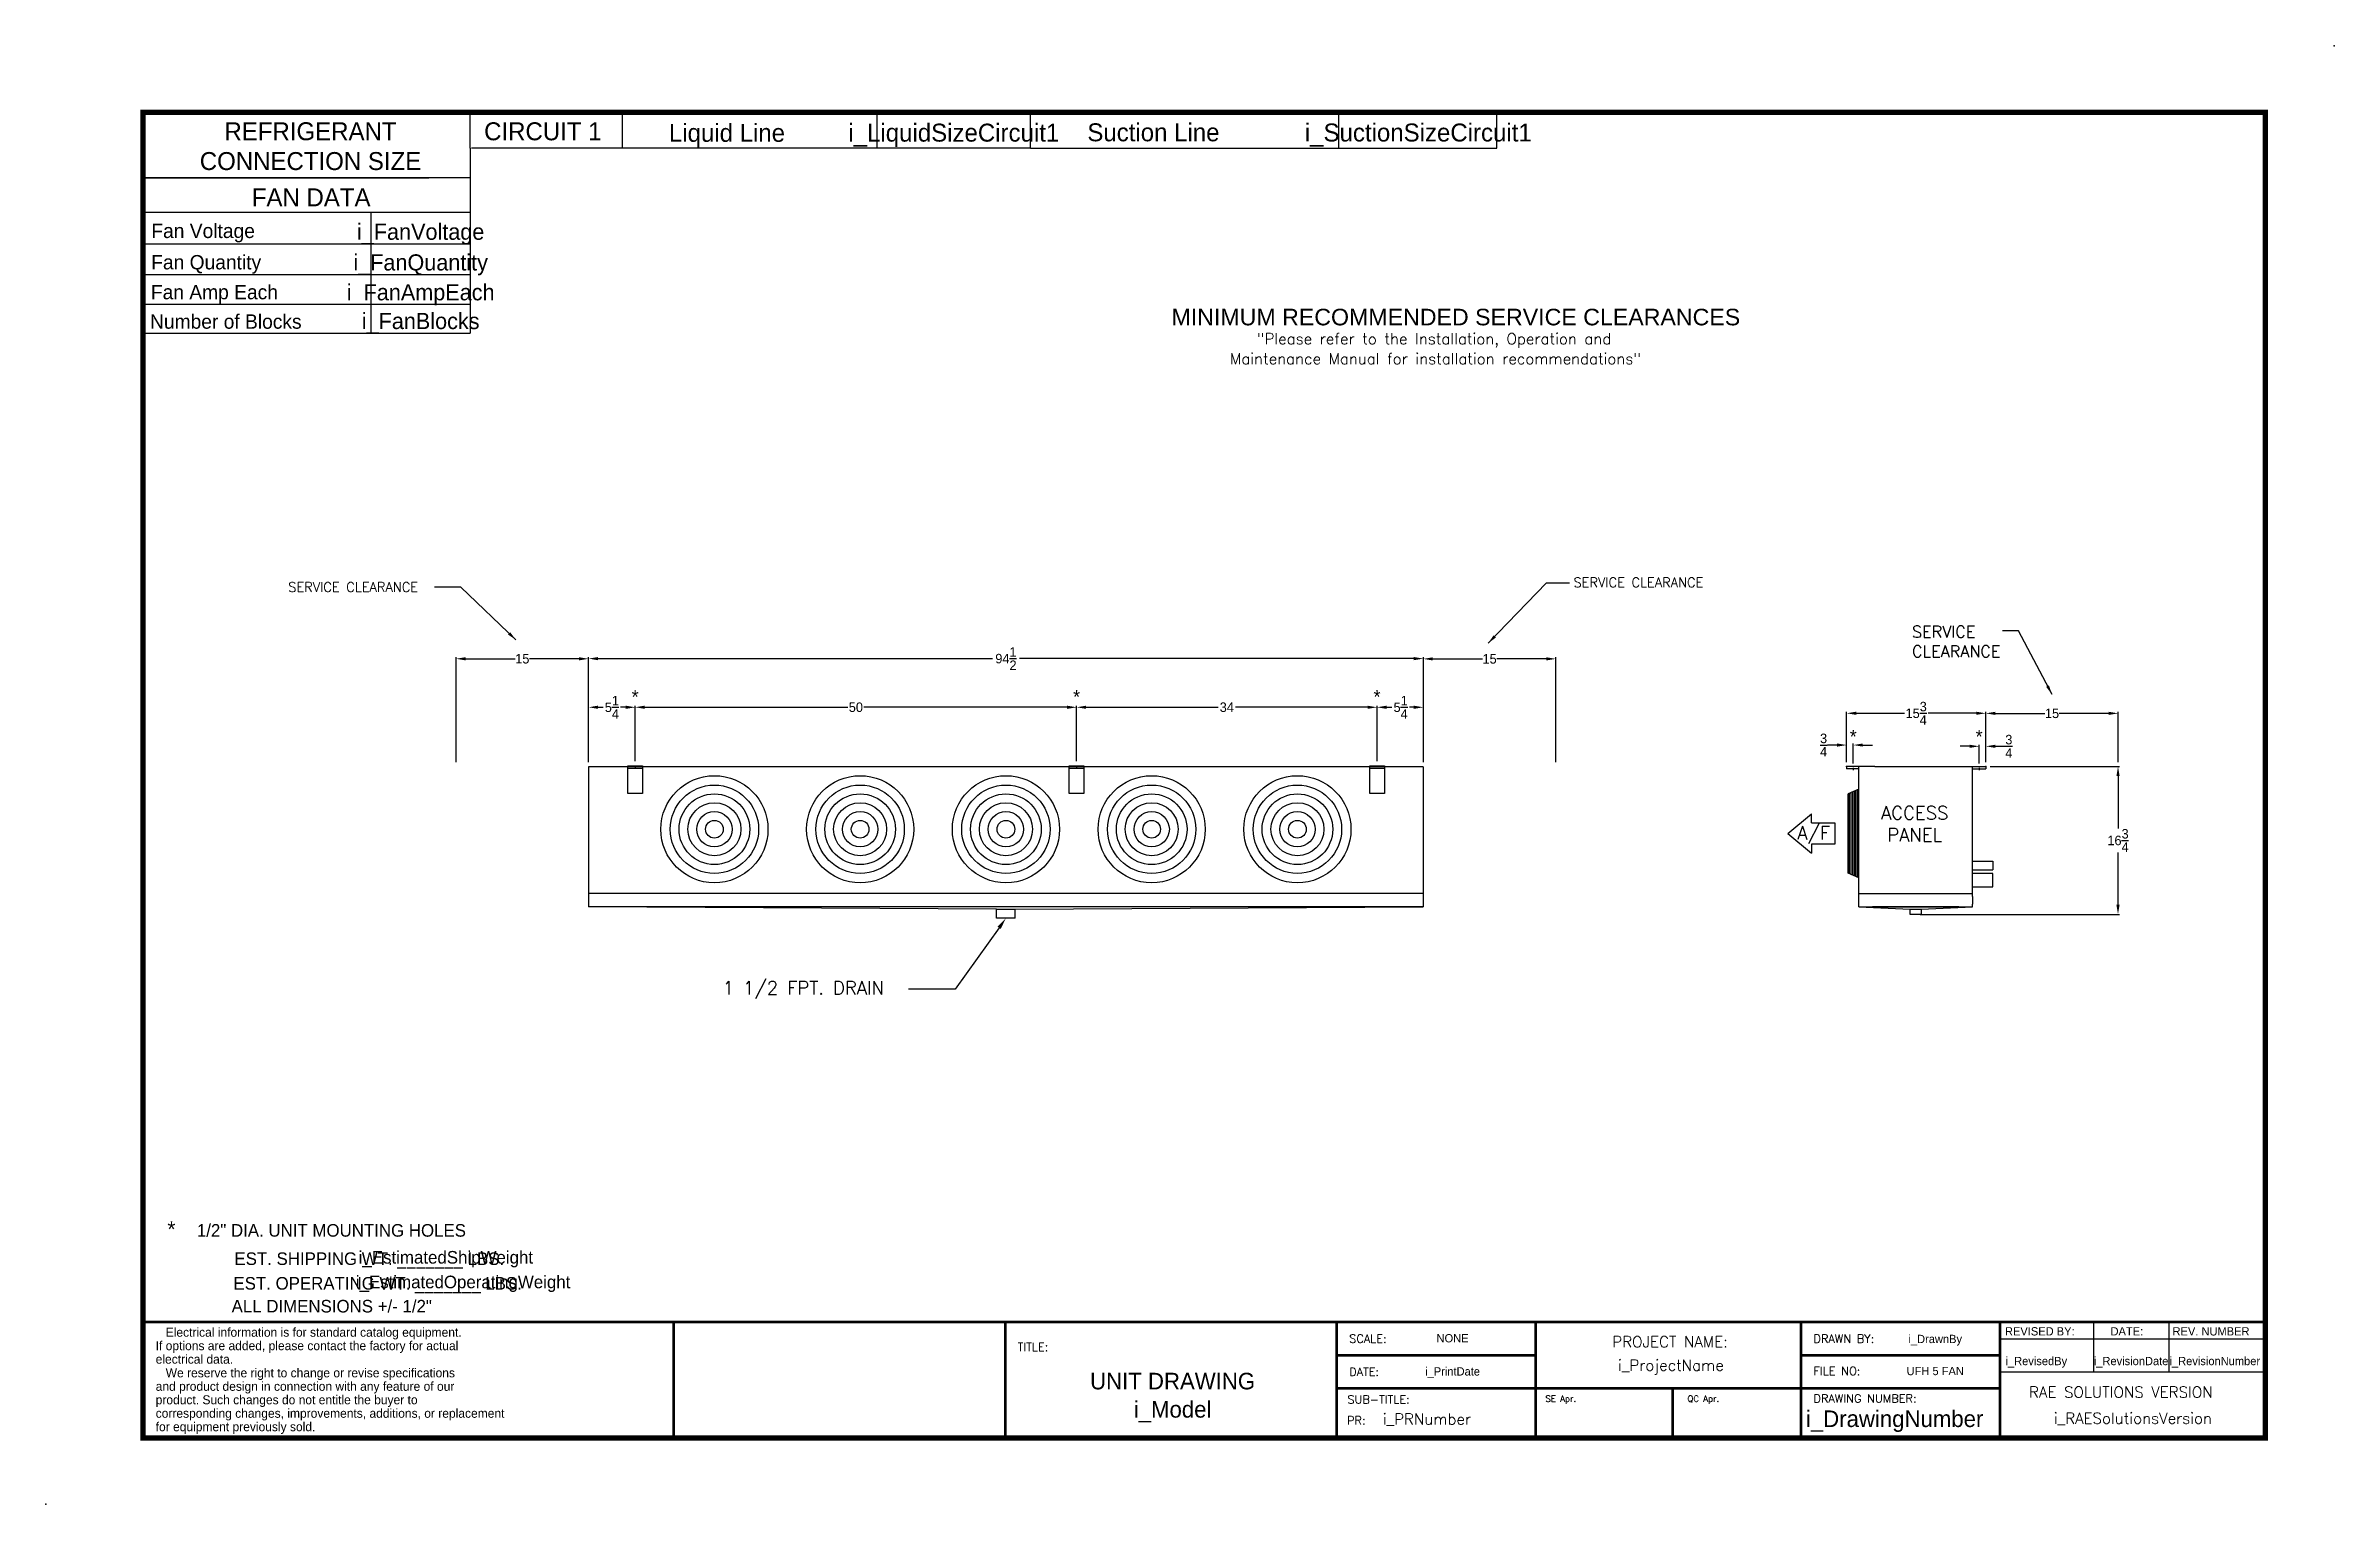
# Model space of a CAD drawing. Extents: x -27 to 232, y -18 to 148.
import ezdxf
from ezdxf.enums import TextEntityAlignment as Align

# ---------------------------------------------------------------- set-up
doc = ezdxf.new("R2010")
doc.units = 0
doc.header["$MEASUREMENT"] = 0
doc.layers.get('0').update_dxf_attribs({"color": 255, "linetype": 'CONTINUOUS'})
doc.layers.add('C1EFD', color=255, linetype='CONTINUOUS')
doc.layers.add('C1RC', color=255, linetype='CONTINUOUS')
doc.styles.add('dimentions', font='arial.ttf')
doc.styles.add('SIMPLEX', font='SIMPLEX')
doc.dimstyles.get("Standard").update_dxf_attribs({"dimtxt": 1.079, "dimasz": 1.079, "dimexe": 0.18, "dimexo": 0.5, "dimgap": 0.09, "dimtad": 0, "dimtih": 1, "dimtoh": 1, "dimdec": 3, "dimzin": 0, "dimdsep": 46, "dimlunit": 5, "dimtxsty": 'STANDARD', "dimcen": 0.09, "dimadec": 0, "dimazin": 0, "dimtfac": 1, "dimtdec": 3, "dimtofl": 0, "dimtmove": 0, "dimatfit": 3, "dimfxl": 1, "dimtolj": 1, "dimtzin": 0, "dimarcsym": 0})

# ---------------------------------------------------------------- blocks, each defined once
blk = doc.blocks.new('*D17')
at = {"color": 0, "lineweight": -2}
for p, q in [((34.31, 66.46), (34.31, 78.38)), ((35.38, 78.2), (80.03, 78.2)), ((127.73, 78.2), (83.08, 78.2)), ((128.81, 66.46), (128.81, 78.38))]:
    blk.add_line(p, q, dxfattribs=at)
at = {"color": 0}
for points in [[(35.38, 78.38), (35.38, 78.02), (34.31, 78.2)], [(127.73, 78.38), (127.73, 78.02), (128.81, 78.2)]]:
    blk.add_solid(points, dxfattribs=at)
at = {"color": 0, "insert": (81.56, 78.2), "char_height": 1.079, "attachment_point": 5}
blk.add_mtext('\\A1;94{\\H1x;\\S1/2;}', dxfattribs=at)
blk = doc.blocks.new('*D18')
at = {"color": 0, "lineweight": -2}
for p, q in [((123.57, 66.57), (123.57, 72.87)), ((124.64, 72.69), (125.25, 72.69)), ((127.73, 72.69), (127.23, 72.69)), ((128.81, 66.46), (128.81, 72.87))]:
    blk.add_line(p, q, dxfattribs=at)
at = {"color": 0}
for points in [[(124.64, 72.87), (124.64, 72.51), (123.57, 72.69)], [(127.73, 72.87), (127.73, 72.51), (128.81, 72.69)]]:
    blk.add_solid(points, dxfattribs=at)
at = {"color": 0, "insert": (126.24, 72.69), "char_height": 1.079, "attachment_point": 5}
blk.add_mtext('\\A1;5{\\H1x;\\S1/4;}', dxfattribs=at)
blk = doc.blocks.new('*D15')
at = {"color": 0, "lineweight": -2}
for p, q in [((128.81, 66.46), (128.81, 78.35)), ((129.88, 78.17), (135.5, 78.17)), ((142.73, 78.17), (137.12, 78.17)), ((143.81, 66.46), (143.81, 78.35))]:
    blk.add_line(p, q, dxfattribs=at)
at = {"color": 0}
for points in [[(129.88, 78.35), (129.88, 77.99), (128.81, 78.17)], [(142.73, 78.35), (142.73, 77.99), (143.81, 78.17)]]:
    blk.add_solid(points, dxfattribs=at)
at = {"color": 0, "insert": (136.31, 78.17), "char_height": 1.079, "attachment_point": 5}
blk.add_mtext('\\A1;15', dxfattribs=at)
blk = doc.blocks.new('*D19')
at = {"color": 0, "lineweight": -2}
for p, q in [((19.31, 66.46), (19.31, 78.36)), ((20.38, 78.18), (26, 78.18)), ((33.23, 78.18), (27.62, 78.18)), ((34.31, 66.46), (34.31, 78.36))]:
    blk.add_line(p, q, dxfattribs=at)
at = {"color": 0}
for points in [[(20.38, 78.36), (20.38, 78), (19.31, 78.18)], [(33.23, 78.36), (33.23, 78), (34.31, 78.18)]]:
    blk.add_solid(points, dxfattribs=at)
at = {"color": 0, "insert": (26.81, 78.18), "char_height": 1.079, "attachment_point": 5}
blk.add_mtext('\\A1;15', dxfattribs=at)
blk = doc.blocks.new('*D22')
at = {"color": 0, "lineweight": -2}
for p, q in [((176.73, 66.47), (176.73, 72.19)), ((177.81, 72.01), (183.26, 72.01)), ((191.4, 72.01), (185.95, 72.01)), ((192.48, 66.47), (192.48, 72.19))]:
    blk.add_line(p, q, dxfattribs=at)
at = {"color": 0}
for points in [[(177.81, 72.19), (177.81, 71.83), (176.73, 72.01)], [(191.4, 72.19), (191.4, 71.83), (192.48, 72.01)]]:
    blk.add_solid(points, dxfattribs=at)
at = {"color": 0, "insert": (184.6, 72.01), "char_height": 1.079, "attachment_point": 5}
blk.add_mtext('\\A1;15{\\H1x;\\S3/4;}', dxfattribs=at)
blk = doc.blocks.new('*D20')
at = {"color": 0, "lineweight": -2}
for p, q in [((192.48, 66.47), (192.48, 72.18)), ((193.56, 72), (199.17, 72)), ((206.4, 72), (200.79, 72)), ((207.48, 66.47), (207.48, 72.18))]:
    blk.add_line(p, q, dxfattribs=at)
at = {"color": 0}
for points in [[(193.56, 72.18), (193.56, 71.82), (192.48, 72)], [(206.4, 72.18), (206.4, 71.82), (207.48, 72)]]:
    blk.add_solid(points, dxfattribs=at)
at = {"color": 0, "insert": (199.98, 72), "char_height": 1.079, "attachment_point": 5}
blk.add_mtext('\\A1;15', dxfattribs=at)
blk = doc.blocks.new('*D21')
at = {"color": 0, "lineweight": -2}
for p, q in [((192.98, 65.97), (207.63, 65.97)), ((207.45, 64.89), (207.45, 58.95)), ((207.45, 50.32), (207.45, 56.26)), ((185.04, 49.24), (207.63, 49.24))]:
    blk.add_line(p, q, dxfattribs=at)
at = {"color": 0}
for points in [[(207.27, 64.89), (207.63, 64.89), (207.45, 65.97)], [(207.27, 50.32), (207.63, 50.32), (207.45, 49.24)]]:
    blk.add_solid(points, dxfattribs=at)
at = {"color": 0, "insert": (207.45, 57.61), "char_height": 1.079, "attachment_point": 5}
blk.add_mtext('\\A1;16{\\H1x;\\S3/4;}', dxfattribs=at)
blk = doc.blocks.new('*D25')
at = {"color": 0, "lineweight": -2}
for p, q in [((175.65, 68.41), (174.57, 68.41)), ((176.73, 66.47), (176.73, 68.59)), ((177.48, 66.34), (177.48, 68.59)), ((178.56, 68.41), (179.64, 68.41))]:
    blk.add_line(p, q, dxfattribs=at)
at = {"color": 0}
for points in [[(175.65, 68.59), (175.65, 68.23), (176.73, 68.41)], [(178.56, 68.59), (178.56, 68.23), (177.48, 68.41)]]:
    blk.add_solid(points, dxfattribs=at)
at = {"color": 0, "insert": (174.12, 68.41), "char_height": 1.079, "attachment_point": 5}
blk.add_mtext('\\A1;{\\H1x;\\S3/4;}', dxfattribs=at)
blk = doc.blocks.new('*D26')
at = {"color": 0, "lineweight": -2}
for p, q in [((190.65, 68.27), (189.57, 68.27)), ((191.73, 66.34), (191.73, 68.45)), ((192.48, 66.47), (192.48, 68.45)), ((193.56, 68.27), (194.64, 68.27))]:
    blk.add_line(p, q, dxfattribs=at)
at = {"color": 0}
for points in [[(190.65, 68.45), (190.65, 68.09), (191.73, 68.27)], [(193.56, 68.45), (193.56, 68.09), (192.48, 68.27)]]:
    blk.add_solid(points, dxfattribs=at)
at = {"color": 0, "insert": (195.09, 68.27), "char_height": 1.079, "attachment_point": 5}
blk.add_mtext('\\A1;{\\H1x;\\S3/4;}', dxfattribs=at)
blk = doc.blocks.new('*D33')
at = {"color": 0, "lineweight": -2}
for p, q in [((34.31, 66.46), (34.31, 72.87)), ((35.38, 72.69), (35.96, 72.69)), ((38.51, 72.69), (37.93, 72.69)), ((39.59, 66.57), (39.59, 72.87))]:
    blk.add_line(p, q, dxfattribs=at)
at = {"color": 0}
for points in [[(35.38, 72.87), (35.38, 72.51), (34.31, 72.69)], [(38.51, 72.87), (38.51, 72.51), (39.59, 72.69)]]:
    blk.add_solid(points, dxfattribs=at)
at = {"color": 0, "insert": (36.95, 72.69), "char_height": 1.079, "attachment_point": 5}
blk.add_mtext('\\A1;5{\\H1x;\\S1/4;}', dxfattribs=at)
blk = doc.blocks.new('*D34')
at = {"color": 0, "lineweight": -2}
for p, q in [((39.59, 66.57), (39.59, 72.87)), ((40.66, 72.69), (63.67, 72.69)), ((88.48, 72.69), (65.47, 72.69)), ((89.56, 66.57), (89.56, 72.87))]:
    blk.add_line(p, q, dxfattribs=at)
at = {"color": 0}
for points in [[(40.66, 72.87), (40.66, 72.51), (39.59, 72.69)], [(88.48, 72.87), (88.48, 72.51), (89.56, 72.69)]]:
    blk.add_solid(points, dxfattribs=at)
at = {"color": 0, "insert": (64.57, 72.69), "char_height": 1.079, "attachment_point": 5}
blk.add_mtext('\\A1;50', dxfattribs=at)
blk = doc.blocks.new('*D36')
at = {"color": 0, "lineweight": -2}
for p, q in [((89.56, 66.57), (89.56, 72.87)), ((90.63, 72.69), (105.57, 72.69)), ((122.49, 72.69), (107.55, 72.69)), ((123.57, 66.57), (123.57, 72.87))]:
    blk.add_line(p, q, dxfattribs=at)
at = {"color": 0}
for points in [[(90.63, 72.87), (90.63, 72.51), (89.56, 72.69)], [(122.49, 72.87), (122.49, 72.51), (123.57, 72.69)]]:
    blk.add_solid(points, dxfattribs=at)
at = {"color": 0, "insert": (106.56, 72.69), "char_height": 1.079, "attachment_point": 5}
blk.add_mtext('\\A1;34', dxfattribs=at)

msp = doc.modelspace()

# ---------------------------------------------------------------- linework, layer by layer
at = {"color": 0}
for p, q in [((128.8057, 65.9625), (34.3057, 65.9625)), ((34.3057, 65.9625), (34.3057, 50.0875)), ((38.7561, 65.7867), (40.4152, 65.7867)), ((39.5857, 66.0688), (39.5857, 65.7867)), ((88.7262, 65.7867), (90.3853, 65.7867)), ((89.5557, 66.0688), (89.5557, 65.7867)), ((122.7364, 65.7867), (124.3954, 65.7867)), ((128.8057, 65.9625), (128.8057, 50.0875)), ((176.7292, 65.9702), (176.7292, 65.7043)), ((179.9195, 65.9702), (176.7292, 65.9702)), ((178.1003, 65.7043), (176.7292, 65.7043)), ((177.4789, 65.8373), (177.4789, 65.5714)), ((178.1003, 50.0952), (178.1003, 65.9702)), ((179.9195, 65.9702), (192.4792, 65.9702)), ((189.289, 65.9702), (192.4792, 65.9702)), ((190.9753, 51.278), (190.9753, 65.9702)), ((190.9753, 65.7043), (192.4792, 65.7043)), ((191.7272, 65.8373), (191.7272, 65.5714)), ((192.4792, 65.9702), (192.4792, 65.7043)), ((178.1003, 63.4024), (176.8901, 62.8838)), ((176.8901, 53.9101), (176.8901, 62.8838)), ((177.0631, 53.8359), (177.0631, 62.9579)), ((177.2361, 53.7618), (177.2361, 63.0321)), ((177.4092, 63.1062), (177.4092, 53.6876)), ((177.5822, 63.1804), (177.5822, 53.6135)), ((177.7552, 53.5393), (177.7552, 63.2545)), ((177.9282, 63.3287), (177.9282, 53.4652)), ((170.0845, 58.3969), (172.7444, 60.6135)), ((172.7444, 59.616), (172.7444, 60.6135)), ((172.7444, 59.616), (175.4043, 59.616)), ((175.4043, 59.616), (175.4043, 57.1778)), ((170.0845, 58.3969), (172.7444, 56.1804)), ((172.7444, 57.1778), (172.7444, 56.1804)), ((175.4043, 57.1778), (172.7444, 57.1778)), ((190.9753, 55.2652), (193.289, 55.2652)), ((193.289, 55.2652), (193.289, 54.2652)), ((178.1003, 53.3914), (176.8901, 53.9101)), ((178.1003, 53.0398), (178.1003, 53.0398)), ((190.9753, 54.2652), (193.289, 54.2652)), ((193.289, 53.854), (190.9753, 53.854)), ((190.9753, 52.354), (193.289, 52.354)), ((193.289, 52.354), (193.289, 53.854)), ((128.8057, 51.5875), (34.3057, 51.5875)), ((128.8057, 50.0875), (34.3057, 50.0875)), ((80.4923, 49.8375), (34.3057, 50.0875)), ((80.4923, 48.7995), (80.4923, 49.8375)), ((80.4923, 49.8375), (82.6192, 49.8375)), ((82.6192, 49.8375), (128.8057, 50.0875)), ((82.6192, 48.7995), (82.6192, 49.8375)), ((178.1003, 51.5875), (190.9753, 51.5875)), ((178.1003, 50.0952), (190.9753, 50.0952)), ((178.1003, 50.0952), (183.9155, 49.8312)), ((189.3953, 50.0952), (179.6802, 50.0952)), ((185.1601, 49.8312), (190.9753, 50.0952)), ((190.9753, 51.278), (190.9753, 50.403)), ((190.9753, 50.0952), (190.9753, 50.403)), ((82.6192, 48.7995), (80.4923, 48.7995)), ((75.7988, 40.7706), (70.5088, 40.7706)), ((43.94, -10.075), (43.94, 3.0631)), ((81.4775, -10.075), (81.4775, 3.0631)), ((119.015, 3.0631), (194.09, 3.0631)), ((119.015, -10.075), (119.015, 3.0631)), ((141.5375, 3.0631), (141.5375, -10.075)), ((171.5675, 3.0631), (171.5675, -4.4444)), ((194.09, 3.0631), (194.09, -10.075)), ((194.09, 3.0631), (224.12, 3.0631)), ((194.09, 3.0631), (194.09, 1.1863)), ((204.6858, 3.0631), (204.6858, -2.5675)), ((213.2192, 3.0631), (213.2192, -2.5675)), ((194.09, 1.1863), (224.12, 1.1863)), ((141.5375, -0.6906), (119.015, -0.6906)), ((171.5675, -0.6906), (194.09, -0.6906)), ((171.5675, -4.4444), (171.5675, -0.6906)), ((194.09, -2.5675), (224.12, -2.5675)), ((194.09, -4.4444), (119.015, -4.4444)), ((157.0217, -4.4444), (157.0217, -10.075)), ((171.5675, -4.4444), (171.5675, -10.075))]:
    msp.add_line(p, q, dxfattribs=at)
for points, const_width in [([(-16.12, -10.075), (224.12, -10.075), (224.12, 140.075), (-16.12, 140.075), (-16.12, -10.075)], 0.6006), ([(44.2951, 3.0631), (-16.12, 3.0631)], 0.3003), ([(224.12, 3.0631), (43.94, 3.0631), (43.94, -10.075)], 0.3003), ([(81.4775, 3.0631), (81.4775, -10.075)], 0.3003), ([(119.015, 3.0631), (119.015, -10.075)], 0.3003), ([(141.5375, 3.0631), (141.5375, -10.075)], 0.3003), ([(171.5675, 3.0631), (171.5675, -10.075)], 0.3003), ([(194.09, -10.075), (194.09, 3.0631), (224.12, 3.0631)], 0.3003), ([(141.5375, -0.6906), (119.015, -0.6906)], 0.3003), ([(194.09, -0.6906), (171.5675, -0.6906), (171.5675, -10.075)], 0.3003), ([(194.09, -4.4444), (119.015, -4.4444)], 0.3003), ([(157.0217, -4.4444), (157.0217, -10.075)], 0.3003)]:
    msp.add_lwpolyline(points, dxfattribs=dict(at, const_width=const_width))
for points in [[(38.7561, 66.0688), (40.4152, 66.0688), (40.4152, 62.9109), (38.7561, 62.9109)], [(88.7262, 66.0688), (90.3853, 66.0688), (90.3853, 62.9109), (88.7262, 62.9109)], [(122.7364, 66.0688), (124.3954, 66.0688), (124.3954, 62.9109), (122.7364, 62.9109)], [(183.9155, 49.8312), (185.1601, 49.8312), (185.1601, 49.2404), (183.9155, 49.2404)]]:
    msp.add_lwpolyline(points, close=True, dxfattribs=at)
msp.add_lwpolyline([(80.7819, 47.7203), (75.7988, 40.7706)], dxfattribs=at)
for centre, radius in [((48.5557, 58.8784), 6.0625), ((65.0557, 58.8784), 6.0625), ((81.5557, 58.8784), 6.0625), ((98.0557, 58.8784), 6.0625), ((114.5557, 58.8784), 6.0625), ((48.5557, 58.8784), 5), ((48.5557, 58.8784), 4), ((65.0557, 58.8784), 5), ((65.0557, 58.8784), 4), ((81.5557, 58.8784), 5), ((81.5557, 58.8784), 4), ((98.0557, 58.8784), 5), ((98.0557, 58.8784), 4), ((114.5557, 58.8784), 5), ((114.5557, 58.8784), 4), ((48.5557, 58.8784), 3), ((48.5557, 58.8784), 2), ((48.5557, 58.8784), 1), ((65.0557, 58.8784), 3), ((65.0557, 58.8784), 2), ((65.0557, 58.8784), 1), ((81.5557, 58.8784), 3), ((81.5557, 58.8784), 2), ((81.5557, 58.8784), 1), ((98.0557, 58.8784), 3), ((98.0557, 58.8784), 2), ((98.0557, 58.8784), 1), ((114.5557, 58.8784), 3), ((114.5557, 58.8784), 2), ((114.5557, 58.8784), 1)]:
    msp.add_circle(centre, radius, dxfattribs=at)
for p in [(231.9254, 147.6027), (176.7292, 65.9702), (192.4792, 65.9702), (192.4792, 65.9702), (192.4792, 65.9702), (179.6802, 50.0952), (179.6802, 50.0952), (189.3953, 50.0952), (189.3953, 50.0952), (189.3953, 50.0952), (189.3953, 50.0952), (194.09, -10.075), (-27.1368, -17.5623)]:
    msp.add_point(p, dxfattribs=at)
msp.add_solid([(80.602, 47.8492), (81.5557, 48.7995), (80.9618, 47.5913)], dxfattribs=at)
at = {"layer": 'C1EFD', "color": 0}
for p, q in [((20.9107, 132.6289), (-16.12, 132.6289)), ((-16.12, 132.6289), (-16.12, 115.0679)), ((20.9107, 132.6289), (20.9107, 115.0679)), ((20.9107, 128.729), (-15.862, 128.729)), ((9.6467, 128.729), (9.6467, 115.0679)), ((-15.8724, 125.1787), (20.9107, 125.1787)), ((-15.955, 121.7045), (20.9107, 121.7045)), ((-16.1257, 118.3242), (20.9107, 118.3242)), ((-16.12, 115.0679), (20.9107, 115.0679))]:
    msp.add_line(p, q, dxfattribs=at)
at = {"layer": 'C1RC', "color": 0}
for p, q in [((-16.12, 132.6289), (-16.12, 140.075)), ((-16.12, 140.075), (20.9107, 140.068)), ((20.9107, 136.0156), (20.9107, 140.088)), ((38.1508, 136.0094), (38.1508, 140.0818)), ((66.985, 136.0094), (66.985, 140.0818)), ((84.3338, 136.0094), (84.3338, 140.0818)), ((119.2294, 136.0094), (119.2294, 140.0818)), ((137.1223, 136.0094), (137.1223, 139.9523)), ((20.9107, 136.0156), (20.9107, 132.6289)), ((84.3338, 136.0094), (21.0412, 136.0094)), ((84.3338, 136.0094), (137.1223, 136.0094)), ((-16.12, 132.6289), (16.1772, 132.6228))]:
    msp.add_line(p, q, dxfattribs=at)

# ---------------------------------------------------------------- texts
at = {"color": 0, "lineweight": 30}
for s, height, style, p in [('MINIMUM RECOMMENDED SERVICE CLEARANCES', 1.876875, 'dimentions', (100.299, 115.9421)), ('MINIMUM RECOMMENDED SERVICE CLEARANCES', 1.876875, 'dimentions', (100.299, 115.9421)), ('SE Apr.', 0.70383, 'SIMPLEX', (142.6401, -5.9613)), ('QC Apr.', 0.70383, 'SIMPLEX', (158.715, -5.9613))]:
    msp.add_text(s, height=height, dxfattribs=dict(at, style=style)).set_placement(p)
at = {"color": 0, "style": 'SIMPLEX'}
for s, p in [('"Please refer to the Installation, Operation and', (130.0304, 113.7954)), ('"Please refer to the Installation, Operation and', (130.0304, 113.7954)), ('Maintenance Manual for installation recommendations"', (130.179, 111.5365)), ('Maintenance Manual for installation recommendations"', (130.179, 111.5365)), ('PROJECT NAME:', (156.741, 0.2166)), ('i_ProjectName', (156.8358, -2.4509)), ('i_RAESolutionsVersion', (209.136, -8.451))]:
    msp.add_text(s, height=1.246245, dxfattribs=at).set_placement(p, align=Align.CENTER)
at = {"color": 0}
for s, height, p in [('*', 1.5199, (39.5863, 73.1137)), ('*', 1.5199, (89.5564, 73.1137)), ('*', 1.5199, (123.5665, 73.1137)), ('*', 1.5199, (177.4789, 68.6106)), ('*', 1.5199, (191.7273, 68.6106)), ('*', 1.7555, (-12.9064, 12.7129)), ('EST. SHIPPING WT. _______ LBS.', 1.426425, (9.4866, 9.5322)), ('i_EstimatedShipWeight', 1.428062, (18.1565, 9.688)), ('EST. OPERATING WT. _______ LBS.', 1.426425, (10.4338, 6.742)), ('i_EstimatedOperatingWeight', 1.426425, (20.1083, 6.8978)), ('ALL DIMENSIONS +/- 1/2"', 1.426425, (5.2398, 4.1533)), ('NONE', 0.93844, (132.1183, 0.7666)), ('i_DrawnBy', 0.93844, (186.7587, 0.6861)), ('i_PrintDate', 0.938437, (132.1183, -2.9871)), ('UFH 5 FAN', 0.93844, (186.7587, -2.9447)), ('i_RevisedBy', 0.938437, (198.2024, -1.8147)), ('i_RevisionDate', 0.938437, (208.9309, -1.8147)), ('i_RevisionNumber', 0.938437, (218.4077, -1.8147)), ('UNIT DRAWING', 1.876875, (100.4236, -4.5545)), ('i_Model', 1.87687, (100.4236, -7.7534)), ('i_DrawingNumber', 1.876875, (182.1628, -8.8192))]:
    msp.add_text(s, height=height, dxfattribs=at).set_placement(p, align=Align.CENTER)
at = {"color": 0, "style": 'SIMPLEX'}
for s, height, p in [('A/F', 1.494, (171.143, 57.7257)), ('1 1/2 FPT. DRAIN', 1.494, (49.4953, 40.162)), ('TITLE:', 0.93844, (82.8852, -0.2214)), ('SCALE:', 0.93844, (120.4227, 0.717)), ('DRAWN BY:', 0.93844, (172.9752, 0.717)), ('DATE:', 0.93844, (120.4227, -3.0367)), ('FILE NO:', 0.93844, (172.9752, -2.946)), ('DRAWING NUMBER:', 0.938437, (172.9752, -6.0573)), ('RAE SOLUTIONS VERSION', 1.246245, (197.3801, -5.4898)), ('SUB-TITLE:', 0.93844, (120.2193, -6.1712)), ('i_PRNumber', 1.24624, (124.226, -8.5444))]:
    msp.add_text(s, height=height, dxfattribs=at).set_placement(p)
at = {"color": 0}
for s, height, p in [('1/2" DIA. UNIT MOUNTING HOLES', 1.426425, (-10.028, 12.7376)), ('REVISED BY:', 0.938437, (194.6533, 1.5503)), ('DATE:', 0.93844, (206.6036, 1.5503)), ('REV. NUMBER', 0.938437, (213.6214, 1.5503))]:
    msp.add_text(s, height=height, dxfattribs=at).set_placement(p)
at = {"color": 0, "lineweight": 25}
for s, p in [('If options are added, please contact the factory for actual', (-14.6935, -0.1182)), ('   Electrical information is for standard catalog equipment.', (-14.6935, 1.408)), ('electrical data.', (-14.6935, -1.6443)), ('   We reserve the right to change or revise specifications', (-14.6935, -3.1897)), ('and product design in connection with any feature of our', (-14.6935, -4.7159)), ('product. Such changes do not entitle the buyer to', (-14.6935, -6.242)), ('corresponding changes, improvements, additions, or replacement ', (-14.6935, -7.7682)), ('for equipment previously sold.', (-14.6935, -9.2943))]:
    msp.add_text(s, height=1.017437, dxfattribs=at).set_placement(p)
at = {"color": 0, "style": 'SIMPLEX'}
msp.add_text('PR:', height=0.93844, dxfattribs=at).set_placement((122.2611, -8.5444), align=Align.RIGHT)
at = {"color": 0, "attachment_point": 1, "style": 'SIMPLEX'}
for s, insert, char_height, width in [('SERVICE CLEARANCE', (0.3097, 86.8453), 1.079, 22.285339), ('SERVICE CLEARANCE', (145.8059, 87.3752), 1.079, 19.329987), ('SERVICE\\PCLEARANCE', (184.1302, 81.9055), 1.328, 5.820281)]:
    msp.add_mtext(s, dxfattribs=dict(at, insert=insert, char_height=char_height, width=width))
at = {"color": 0, "insert": (184.4383, 59.4834), "char_height": 1.494, "attachment_point": 5, "style": 'SIMPLEX'}
msp.add_mtext('ACCESS\\PPANEL', dxfattribs=at)
at = {"layer": 'C1EFD', "color": 0}
for s, height, p in [('FAN DATA', 2.03278, (2.9075, 129.4195)), ('i_FanVoltage', 1.829502, (15.3035, 125.6273)), ('i_FanQuantity', 1.829502, (15.3035, 122.1531)), ('i_FanAmpEach', 1.829502, (15.3035, 118.7727)), ('i_FanBlocks', 1.829502, (15.3035, 115.5165))]:
    msp.add_text(s, height=height, dxfattribs=at).set_placement(p, align=Align.CENTER)
for s, p in [('Fan Voltage', (-15.1874, 125.8274)), ('Fan Quantity', (-15.204, 122.2764)), ('Fan Amp Each', (-15.2381, 118.8899)), ('Number of Blocks', (-15.3346, 115.5565))]:
    msp.add_text(s, height=1.626224, dxfattribs=at).set_placement(p)
at = {"layer": 'C1RC', "color": 0}
for s, p in [('REFRIGERANT', (2.8322, 136.9036)), ('CIRCUIT 1', (29.13, 136.8989)), ('i_LiquidSizeCircuit1', (75.6579, 136.7466)), ('i_SuctionSizeCircuit1', (128.2375, 136.7615)), ('CONNECTION SIZE', (2.8322, 133.5287))]:
    msp.add_text(s, height=2.03278, dxfattribs=at).set_placement(p, align=Align.CENTER)
msp.add_text('Liquid Line', height=2.03278, dxfattribs=at).set_placement((43.4037, 136.1147), align=Align.BOTTOM_LEFT)
msp.add_text('Suction Line', height=2.03278, dxfattribs=at).set_placement((90.7749, 136.7842))

# ---------------------------------------------------------------- dimensions: what is measured, and where the dimension line sits
at = {"color": 0}
for base, p1, p2, picture, middle in [((34.3057, 78.1814), (19.3057, 65.9625), (34.3057, 65.9625), '*D19', (26.8057, 78.1814)), ((34.3057, 78.1985), (128.8057, 65.9625), (34.3057, 65.9625), '*D17', (81.5557, 78.1985)), ((143.8057, 78.1737), (128.8057, 65.9625), (143.8057, 65.9625), '*D15', (136.3057, 78.1737)), ((34.3057, 72.6869), (39.5857, 66.0688), (34.3057, 65.9625), '*D33', (36.9457, 72.6869)), ((89.5557, 72.6869), (39.5857, 66.0688), (89.5557, 66.0688), '*D34', (64.5707, 72.6869)), ((89.5557, 72.6869), (123.5659, 66.0688), (89.5557, 66.0688), '*D36', (106.5608, 72.6869)), ((192.4792, 72.0073), (176.7292, 65.9702), (192.4792, 65.9702), '*D22', (184.6042, 72.0073)), ((207.4792, 71.9978), (192.4792, 65.9702), (207.4792, 65.9702), '*D20', (199.9792, 71.9978)), ((176.7292, 68.4081), (177.4789, 65.8373), (176.7292, 65.9702), '*D25', (174.1216, 68.4081)), ((192.4792, 68.2688), (191.7272, 65.8373), (192.4792, 65.9702), '*D26', (195.0869, 68.2688))]:
    dim = msp.add_linear_dim(base=base, p1=p1, p2=p2, dimstyle='Standard', dxfattribs=at)
    dim.commit()
    dim.dimension.update_dxf_attribs({"geometry": picture, "text_midpoint": middle})
dim = msp.add_linear_dim(base=(123.5659, 72.6869), p1=(128.8057, 65.9625), p2=(123.5659, 66.0688), dimstyle='Standard', dxfattribs=at)
dim.commit()
dim.dimension.update_dxf_attribs({"geometry": '*D18', "text_midpoint": (126.2403, 72.6869), "dimtype": 160})
dim = msp.add_linear_dim(base=(207.454, 65.9702), p1=(184.5378, 49.2404), p2=(192.4792, 65.9702), angle=90, dimstyle='Standard', dxfattribs=at)
dim.commit()
dim.dimension.update_dxf_attribs({"geometry": '*D21', "text_midpoint": (207.454, 57.6053)})

# ---------------------------------------------------------------- leaders
for points in [[(26.0872, 80.3142), (19.8622, 86.2838), (16.8742, 86.2838)], [(136.1426, 79.9374), (142.7411, 86.7776), (145.3555, 86.7776)], [(199.9775, 74.1341), (196.1741, 81.3298), (194.3877, 81.3298)]]:
    msp.add_leader(points, dimstyle='Standard', override={"dimgap": 0.09, "dimtad": 0}, dxfattribs=at)

doc.saveas('drawing.dxf')
